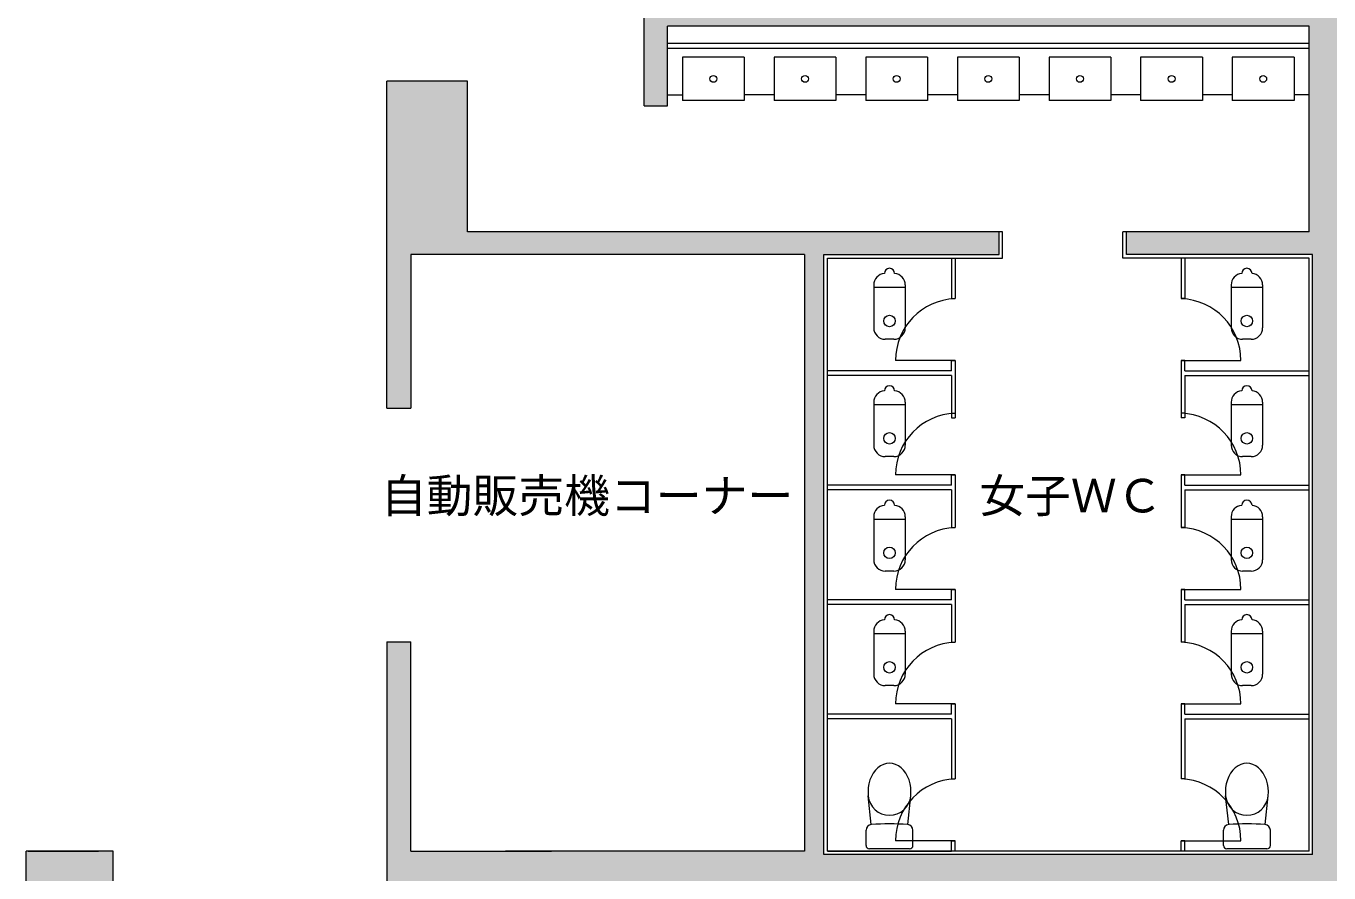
# Model space of a CAD drawing. Units: millimetres at full size, sheet at 1:200; details may follow other scales. Extents: x -96239 to 62349, y -170536 to 17264.
# Drawn here: x 26254 to 37628, y -98757 to -91360 of the extents above; entities that cross this region are included whole.
import ezdxf
from ezdxf.enums import TextEntityAlignment as Align

# ---------------------------------------------------------------- set-up
doc = ezdxf.new("R2010")
doc.units = ezdxf.units.MM
doc.header["$LTSCALE"] = 200
for name, color, linetype, lineweight in [('0-1_躯体', 7, 'Continuous', 9), ('0-2_建具', 7, 'Continuous', 9), ('0-5_設備機器', 7, 'Continuous', 9)]:
    doc.layers.add(name, color=color, linetype=linetype, lineweight=lineweight)
doc.layers.add('0-4_室名', color=7, linetype='Continuous')
doc.styles.add('ＭＳ Ｐゴシック', font='')
doc.styles.get('ＭＳ Ｐゴシック').set_extended_font_data('MS PGothic')

msp = doc.modelspace()

# ---------------------------------------------------------------- linework, layer by layer
at = {"layer": '0-1_躯体'}
for p, q in [((31648.9, -92056.2), (31648.9, -90531.2)), ((37453.9, -91361.2), (31853.9, -91361.2)), ((31853.9, -92056.2), (31853.9, -91361.2)), ((37453.9, -93156.2), (37453.9, -91361.2)), ((30108.9, -91841.2), (29403.9, -91841.2)), ((29403.9, -94697.4), (29403.9, -91841.2)), ((30108.9, -93156.2), (30108.9, -91841.2)), ((31648.9, -92056.2), (31853.9, -92056.2)), ((34778.9, -93156.2), (30108.9, -93156.2)), ((34748.9, -93356.2), (34748.9, -93156.2)), ((34778.9, -93386.2), (34778.9, -93156.2)), ((37453.9, -93156.2), (35828.9, -93156.2)), ((35828.9, -93386.2), (35828.9, -93156.2)), ((35858.9, -93356.2), (35858.9, -93156.2)), ((33048.9, -93356.2), (29613.9, -93356.2)), ((29613.9, -93356.2), (29613.9, -94697.4)), ((33048.9, -93356.2), (33048.9, -95977)), ((33218.9, -98596.2), (33218.9, -93356.2)), ((33218.9, -93356.2), (34748.9, -93356.2)), ((33218.9, -98596.2), (33218.9, -93356.2)), ((37483.9, -93356.2), (35858.9, -93356.2)), ((37483.9, -98596.2), (37483.9, -93356.2)), ((33248.9, -98566.2), (33248.9, -93386.2)), ((33248.9, -93386.2), (34778.9, -93386.2)), ((33248.9, -94371.2), (33248.9, -93386.2)), ((34333.9, -93386.2), (34333.9, -93741.2)), ((34363.9, -93386.2), (34363.9, -93741.2)), ((36338.9, -93386.2), (35828.9, -93386.2)), ((37453.9, -93386.2), (36202.9, -93386.2)), ((36338.9, -93386.2), (36338.9, -93741.2)), ((36368.9, -93386.2), (36368.9, -93741.2)), ((37453.9, -94371.2), (37453.9, -93386.2)), ((33248.9, -95371.2), (33248.9, -94221.7)), ((34333.9, -94281.2), (34363.9, -94281.2)), ((34333.9, -94281.2), (34363.9, -94281.2)), ((34333.9, -94371.2), (34333.9, -94281.2)), ((34363.9, -94281.2), (34363.9, -94781.2)), ((36368.9, -94281.2), (36338.9, -94281.2)), ((36338.9, -94281.2), (36338.9, -94781.2)), ((36368.9, -94281.2), (36338.9, -94281.2)), ((36368.9, -94371.2), (36368.9, -94281.2)), ((37453.9, -95371.2), (37453.9, -94221.7)), ((34333.9, -94371.2), (33248.9, -94371.2)), ((36368.9, -94371.2), (37453.9, -94371.2)), ((34333.9, -94411.2), (33248.9, -94411.2)), ((34333.9, -94411.2), (34333.9, -94781.2)), ((36368.9, -94411.2), (36368.9, -94781.2)), ((36368.9, -94411.2), (37453.9, -94411.2)), ((29403.9, -94697.4), (29613.9, -94697.4)), ((34333.9, -94781.2), (34363.9, -94781.2)), ((36368.9, -94781.2), (36338.9, -94781.2)), ((33248.9, -98566.2), (33248.9, -95290.4)), ((34333.9, -95281.2), (34363.9, -95281.2)), ((34333.9, -95281.2), (34363.9, -95281.2)), ((34333.9, -95371.2), (34333.9, -95281.2)), ((34363.9, -95281.2), (34363.9, -95741.2)), ((36368.9, -95281.2), (36338.9, -95281.2)), ((36338.9, -95281.2), (36338.9, -95741.2)), ((36368.9, -95281.2), (36338.9, -95281.2)), ((36368.9, -95371.2), (36368.9, -95281.2)), ((37453.9, -98566.2), (37453.9, -95290.4)), ((34333.9, -95371.2), (33248.9, -95371.2)), ((34333.9, -95411.2), (33248.9, -95411.2)), ((33248.9, -96371.2), (33248.9, -95411.2)), ((34333.9, -95411.2), (34333.9, -95741.2)), ((36368.9, -95371.2), (37453.9, -95371.2)), ((36368.9, -95411.2), (36368.9, -95741.2)), ((36368.9, -95411.2), (37453.9, -95411.2)), ((37453.9, -96371.2), (37453.9, -95411.2)), ((33048.9, -95816.2), (33048.9, -98566.2)), ((34333.9, -96281.2), (34363.9, -96281.2)), ((34333.9, -96281.2), (34363.9, -96281.2)), ((34333.9, -96371.2), (34333.9, -96281.2)), ((34363.9, -96281.2), (34363.9, -96741.2)), ((36368.9, -96281.2), (36338.9, -96281.2)), ((36338.9, -96281.2), (36338.9, -96741.2)), ((36368.9, -96281.2), (36338.9, -96281.2)), ((36368.9, -96371.2), (36368.9, -96281.2)), ((34333.9, -96371.2), (33248.9, -96371.2)), ((33248.9, -97371.2), (33248.9, -96411.2)), ((34333.9, -96411.2), (33248.9, -96411.2)), ((34333.9, -96411.2), (34333.9, -96741.2)), ((36368.9, -96371.2), (37453.9, -96371.2)), ((36368.9, -96411.2), (36368.9, -96741.2)), ((36368.9, -96411.2), (37453.9, -96411.2)), ((37453.9, -97371.2), (37453.9, -96411.2)), ((29403.9, -96738.1), (29613.9, -96738.1)), ((29403.9, -96738.1), (29403.9, -99446.2)), ((29613.9, -98566.2), (29613.9, -96738.1)), ((34333.9, -97281.2), (34363.9, -97281.2)), ((34333.9, -97281.2), (34363.9, -97281.2)), ((34333.9, -97371.2), (34333.9, -97281.2)), ((34363.9, -97281.2), (34363.9, -97936.2)), ((36368.9, -97281.2), (36338.9, -97281.2)), ((36338.9, -97281.2), (36338.9, -97936.2)), ((36368.9, -97281.2), (36338.9, -97281.2)), ((36368.9, -97371.2), (36368.9, -97281.2)), ((34333.9, -97371.2), (33248.9, -97371.2)), ((34333.9, -97411.2), (33248.9, -97411.2)), ((34333.9, -97411.2), (34333.9, -97936.2)), ((36368.9, -97371.2), (37453.9, -97371.2)), ((36368.9, -97411.2), (36368.9, -97936.2)), ((36368.9, -97411.2), (37453.9, -97411.2)), ((34333.9, -98566.2), (34333.9, -98476.2)), ((34333.9, -98476.2), (34363.9, -98476.2)), ((34363.9, -98566.2), (34363.9, -98476.2)), ((36338.9, -98566.2), (36338.9, -98476.2)), ((36368.9, -98476.2), (36338.9, -98476.2)), ((36368.9, -98566.2), (36368.9, -98476.2)), ((26253.9, -99246.2), (26253.9, -98566.2)), ((27013.9, -98566.2), (26253.9, -98566.2)), ((26273, -98566.2), (26885, -98566.2)), ((27013.9, -99246.2), (27013.9, -98566.2)), ((33048.9, -98566.2), (30439.9, -98566.2)), ((37483.9, -98596.2), (33218.9, -98596.2)), ((36379.8, -98566.2), (33248.9, -98566.2)), ((33248.9, -98566.2), (34333.9, -98566.2)), ((37453.9, -98566.2), (36368.9, -98566.2))]:
    msp.add_line(p, q, dxfattribs=at)
msp.add_lwpolyline([(29613.9, -98566.2), (29614.2, -98566.2), (30841, -98566.2)], dxfattribs=at)
at = {"layer": '0-1_躯体', "color": 9}
for points in [[(31853.9, -90531.2), (31648.9, -90531.2), (31853.9, -92056.2), (31648.9, -92056.2)], [(37483.9, -93356.2), (37783.9, -93356.2), (37483.9, -90623.7), (37783.9, -90623.7)], [(37453.9, -91161.2), (31853.9, -91161.2), (37453.9, -91361.2), (31853.9, -91361.2)], [(37453.9, -93356.2), (37573.2, -93356.2), (37453.9, -91110.4), (37573.2, -91110.4)], [(29403.9, -91841.2), (29403.9, -93356.2), (29613.9, -91841.2), (29613.9, -93356.2)], [(30108.9, -91841.2), (29613.9, -91841.2), (30108.9, -93356.2), (29613.9, -93356.2)], [(34748.9, -93156.2), (29613.9, -93156.2), (34748.9, -93356.2), (29613.9, -93356.2)], [(37453.9, -93156.2), (35858.9, -93156.2), (37453.9, -93356.2), (35858.9, -93356.2)], [(37453.9, -93156.2), (37453.9, -93356.2), (37483.9, -93156.2), (37483.9, -93356.2)], [(29403.9, -94697.4), (29613.9, -94697.4), (29403.9, -93356.2), (29613.9, -93356.2)], [(33218.9, -98596.2), (33218.9, -93356.2), (33048.9, -98596.2), (33048.9, -93356.2)], [(37783.9, -94508.7), (37783.9, -93356.2), (37483.9, -94508.7), (37483.9, -93356.2)], [(37483.9, -98596.2), (37783.9, -98596.2), (37483.9, -94508.7), (37783.9, -94508.7)], [(29613.9, -96738.1), (29403.9, -96738.1), (29613.9, -99246.2), (29403.9, -99246.2)], [(27013.9, -98566.2), (26253.9, -98566.2), (27013.9, -99216.2), (26253.9, -99216.2)], [(29403.9, -99246.2), (33048.9, -99246.2), (29403.9, -98566.2), (33048.9, -98566.2)], [(33218.9, -98596.2), (29403.9, -98596.2), (33218.9, -99246.2), (29403.9, -99246.2)], [(38108.9, -99246.2), (38108.9, -98596.2), (33218.9, -99246.2), (33218.9, -98596.2)]]:
    msp.add_solid(points, dxfattribs=at)
at = {"layer": '0-2_建具'}
for p, q in [((34333.9, -93741.2), (34363.9, -93741.2)), ((34333.9, -93741.2), (34363.9, -93741.2)), ((36368.9, -93741.2), (36338.9, -93741.2)), ((36368.9, -93741.2), (36338.9, -93741.2)), ((34333.9, -94741.2), (34363.9, -94741.2)), ((36368.9, -94741.2), (36338.9, -94741.2)), ((34333.9, -95741.2), (34363.9, -95741.2)), ((34333.9, -95741.2), (34363.9, -95741.2)), ((36368.9, -95741.2), (36338.9, -95741.2)), ((36368.9, -95741.2), (36338.9, -95741.2)), ((34333.9, -96741.2), (34363.9, -96741.2)), ((34333.9, -96741.2), (34363.9, -96741.2)), ((36368.9, -96741.2), (36338.9, -96741.2)), ((36368.9, -96741.2), (36338.9, -96741.2)), ((34333.9, -97936.2), (34363.9, -97936.2)), ((36368.9, -97936.2), (36338.9, -97936.2))]:
    msp.add_line(p, q, dxfattribs=at)
at = {"layer": '0-2_建具', "color": 4, "lineweight": 5}
for p, q in [((34363.9, -94281.2), (33843.9, -94281.2)), ((36338.9, -94281.2), (36858.9, -94281.2)), ((34363.9, -95281.2), (33843.9, -95281.2)), ((36338.9, -95281.2), (36858.9, -95281.2)), ((34363.9, -96281.2), (33843.9, -96281.2)), ((36338.9, -96281.2), (36858.9, -96281.2)), ((34363.9, -97281.2), (33843.9, -97281.2)), ((36338.9, -97281.2), (36858.9, -97281.2)), ((34363.9, -98476.2), (33843.9, -98476.2)), ((36338.9, -98476.2), (36858.9, -98476.2))]:
    msp.add_line(p, q, dxfattribs=at)
for centre, start, end in [((34383.9, -94281.2), 92.12595, 180), ((36318.9, -94281.2), 0, 87.87405), ((34383.9, -95281.2), 92.12595, 180), ((36318.9, -95281.2), 0, 87.87405), ((34383.9, -96281.2), 92.12595, 180), ((36318.9, -96281.2), 0, 87.87405), ((34383.9, -97281.2), 92.12595, 180), ((36318.9, -97281.2), 0, 87.87405), ((34383.9, -98476.2), 92.12595, 180), ((36318.9, -98476.2), 0, 87.87405)]:
    msp.add_arc(centre, 540, start, end, dxfattribs=at)
at = {"layer": '0-5_設備機器'}
for p, q in [((37453.9, -91361.2), (31853.9, -91361.2)), ((31853.9, -91961.2), (31853.9, -91361.2)), ((37453.9, -91961.2), (37453.9, -91361.2)), ((37453.9, -91511.2), (31853.9, -91511.2)), ((37453.9, -91556.2), (31853.9, -91556.2)), ((32523.9, -91631.2), (31983.9, -91631.2)), ((31983.9, -91631.2), (31983.9, -92011.2)), ((32523.9, -91631.2), (32523.9, -92011.2)), ((33323.9, -91631.2), (32783.9, -91631.2)), ((32783.9, -91631.2), (32783.9, -92011.2)), ((33323.9, -91631.2), (33323.9, -92011.2)), ((34123.9, -91631.2), (33583.9, -91631.2)), ((33583.9, -91631.2), (33583.9, -92011.2)), ((34123.9, -91631.2), (34123.9, -92011.2)), ((34923.9, -91631.2), (34383.9, -91631.2)), ((34383.9, -91631.2), (34383.9, -92011.2)), ((34923.9, -91631.2), (34923.9, -92011.2)), ((35723.9, -91631.2), (35183.9, -91631.2)), ((35183.9, -91631.2), (35183.9, -92011.2)), ((35723.9, -91631.2), (35723.9, -92011.2)), ((36523.9, -91631.2), (35983.9, -91631.2)), ((35983.9, -91631.2), (35983.9, -92011.2)), ((36523.9, -91631.2), (36523.9, -92011.2)), ((37323.9, -91631.2), (36783.9, -91631.2)), ((36783.9, -91631.2), (36783.9, -92011.2)), ((37323.9, -91631.2), (37323.9, -92011.2)), ((31853.9, -91961.2), (31983.9, -91961.2)), ((32523.9, -92011.2), (31983.9, -92011.2)), ((32783.9, -91961.2), (32523.9, -91961.2)), ((33323.9, -92011.2), (32783.9, -92011.2)), ((33583.9, -91961.2), (33323.9, -91961.2)), ((34123.9, -92011.2), (33583.9, -92011.2)), ((34383.9, -91961.2), (34123.9, -91961.2)), ((34923.9, -92011.2), (34383.9, -92011.2)), ((35183.9, -91961.2), (34923.9, -91961.2)), ((35723.9, -92011.2), (35183.9, -92011.2)), ((35983.9, -91961.2), (35723.9, -91961.2)), ((36523.9, -92011.2), (35983.9, -92011.2)), ((36783.9, -91961.2), (36523.9, -91961.2)), ((37323.9, -92011.2), (36783.9, -92011.2)), ((37453.9, -91961.2), (37323.9, -91961.2)), ((33653.9, -93621.2), (33653.9, -93996.2)), ((33653.9, -93641.2), (33928.9, -93641.2)), ((33928.9, -93621.2), (33928.9, -93996.2)), ((36773.9, -93621.2), (36773.9, -93996.2)), ((36773.9, -93641.2), (37048.9, -93641.2)), ((37048.9, -93621.2), (37048.9, -93996.2)), ((33828.9, -94096.2), (33753.9, -94096.2)), ((36948.9, -94096.2), (36873.9, -94096.2)), ((33653.9, -94646.2), (33653.9, -95021.2)), ((33653.9, -94666.2), (33928.9, -94666.2)), ((33928.9, -94646.2), (33928.9, -95021.2)), ((36773.9, -94646.2), (36773.9, -95021.2)), ((36773.9, -94666.2), (37048.9, -94666.2)), ((37048.9, -94646.2), (37048.9, -95021.2)), ((33828.9, -95121.2), (33753.9, -95121.2)), ((36948.9, -95121.2), (36873.9, -95121.2)), ((33653.9, -95646.2), (33653.9, -96021.2)), ((33928.9, -95646.2), (33928.9, -96021.2)), ((36773.9, -95646.2), (36773.9, -96021.2)), ((37048.9, -95646.2), (37048.9, -96021.2)), ((33653.9, -95666.2), (33928.9, -95666.2)), ((36773.9, -95666.2), (37048.9, -95666.2)), ((33828.9, -96121.2), (33753.9, -96121.2)), ((36948.9, -96121.2), (36873.9, -96121.2)), ((33653.9, -96646.2), (33653.9, -97021.2)), ((33653.9, -96666.2), (33928.9, -96666.2)), ((33928.9, -96646.2), (33928.9, -97021.2)), ((36773.9, -96646.2), (36773.9, -97021.2)), ((36773.9, -96666.2), (37048.9, -96666.2)), ((37048.9, -96646.2), (37048.9, -97021.2)), ((33828.9, -97121.2), (33753.9, -97121.2)), ((36948.9, -97121.2), (36873.9, -97121.2)), ((33632.4, -98335.1), (33605.7, -98084)), ((33950.4, -98335.1), (33977, -98084)), ((36752.4, -98335.1), (36725.7, -98084)), ((37070.4, -98335.1), (37097, -98084)), ((33586.4, -98516.2), (33586.4, -98384.9)), ((33996.4, -98516.2), (33996.4, -98384.9)), ((36706.4, -98516.2), (36706.4, -98384.9)), ((37116.4, -98516.2), (37116.4, -98384.9)), ((33966.4, -98546.2), (33616.4, -98546.2)), ((37086.4, -98546.2), (36736.4, -98546.2))]:
    msp.add_line(p, q, dxfattribs=at)
for centre, radius in [((32253.9, -91821.2), 30), ((33053.9, -91821.2), 30), ((33853.9, -91821.2), 30), ((34653.9, -91821.2), 30), ((35453.9, -91821.2), 30), ((36253.9, -91821.2), 30), ((37053.9, -91821.2), 30), ((33791.4, -93936.2), 50), ((36911.4, -93936.2), 50), ((33791.4, -94961.2), 50), ((36911.4, -94961.2), 50), ((33791.4, -95961.2), 50), ((36911.4, -95961.2), 50), ((33791.4, -96961.2), 50), ((36911.4, -96961.2), 50)]:
    msp.add_circle(centre, radius, dxfattribs=at)
for centre, radius, start, end in [((33791.4, -93521.2), 45, 0, 179.99985), ((36911.4, -93521.2), 45, 0, 179.99985), ((33753.9, -93621.2), 100, 94.28937, 179.99985), ((33828.9, -93621.2), 100, 0, 85.71104), ((36873.9, -93621.2), 100, 94.28937, 179.99985), ((36948.9, -93621.2), 100, 0, 85.71104), ((33753.9, -93996.2), 100, 179.99985, 270.00005), ((33828.9, -93996.2), 100, 270.00005, 0), ((36873.9, -93996.2), 100, 179.99985, 270.00005), ((36948.9, -93996.2), 100, 270.00005, 0), ((33791.4, -94546.2), 45, 0, 179.99985), ((36911.4, -94546.2), 45, 0, 179.99985), ((33753.9, -94646.2), 100, 94.28937, 179.99985), ((33828.9, -94646.2), 100, 0, 85.71104), ((36873.9, -94646.2), 100, 94.28937, 179.99985), ((36948.9, -94646.2), 100, 0, 85.71104), ((33753.9, -95021.2), 100, 179.99985, 270.00005), ((33828.9, -95021.2), 100, 270.00005, 0), ((36873.9, -95021.2), 100, 179.99985, 270.00005), ((36948.9, -95021.2), 100, 270.00005, 0), ((33791.4, -95546.2), 45, 0, 179.99985), ((36911.4, -95546.2), 45, 0, 179.99985), ((33753.9, -95646.2), 100, 94.28937, 179.99985), ((33828.9, -95646.2), 100, 0, 85.71104), ((36873.9, -95646.2), 100, 94.28937, 179.99985), ((36948.9, -95646.2), 100, 0, 85.71104), ((33753.9, -96021.2), 100, 179.99985, 270.00005), ((33828.9, -96021.2), 100, 270.00005, 0), ((36873.9, -96021.2), 100, 179.99985, 270.00005), ((36948.9, -96021.2), 100, 270.00005, 0), ((33753.9, -96646.2), 100, 94.28937, 179.99985), ((33791.4, -96546.2), 45, 0, 179.99985), ((33828.9, -96646.2), 100, 0, 85.71104), ((36873.9, -96646.2), 100, 94.28937, 179.99985), ((36911.4, -96546.2), 45, 0, 179.99985), ((36948.9, -96646.2), 100, 0, 85.71104), ((33753.9, -97021.2), 100, 179.99985, 270.00005), ((33828.9, -97021.2), 100, 270.00005, 0), ((36873.9, -97021.2), 100, 179.99985, 270.00005), ((36948.9, -97021.2), 100, 270.00005, 0), ((33791.4, -98066.9), 186.4, 185.269, 354.73099), ((36911.4, -98066.9), 186.4, 185.269, 354.73099), ((33636.4, -98384.9), 50, 94.58408, 180), ((33791.4, -100318.1), 1989.4, 85.41591, 94.58408), ((33946.4, -98384.9), 50, 0, 85.41591), ((36756.4, -98384.9), 50, 94.58408, 180), ((36911.4, -100318.1), 1989.4, 85.41591, 94.58408), ((37066.4, -98384.9), 50, 0, 85.41591), ((33616.4, -98516.2), 30, 180, 270), ((33966.4, -98516.2), 30, 270, 0), ((36736.4, -98516.2), 30, 180, 270), ((37086.4, -98516.2), 30, 270, 0)]:
    msp.add_arc(centre, radius, start, end, dxfattribs=at)
for centre in [(33791.4, -98049), (36911.4, -98049)]:
    msp.add_ellipse(centre, major_axis=(0, 250), ratio=0.75, start_param=4.5717762, end_param=7.9945941, dxfattribs=at)

# ---------------------------------------------------------------- texts
at = {"layer": '0-4_室名', "style": 'ＭＳ Ｐゴシック'}
for s, p in [('自動販売機コーナー', (29350.9, -95696.6)), ('女子ＷＣ', (34574.5, -95696.6))]:
    msp.add_text(s, height=293.3, dxfattribs=at).set_placement(p, align=Align.BOTTOM_LEFT)

doc.saveas('drawing.dxf')
